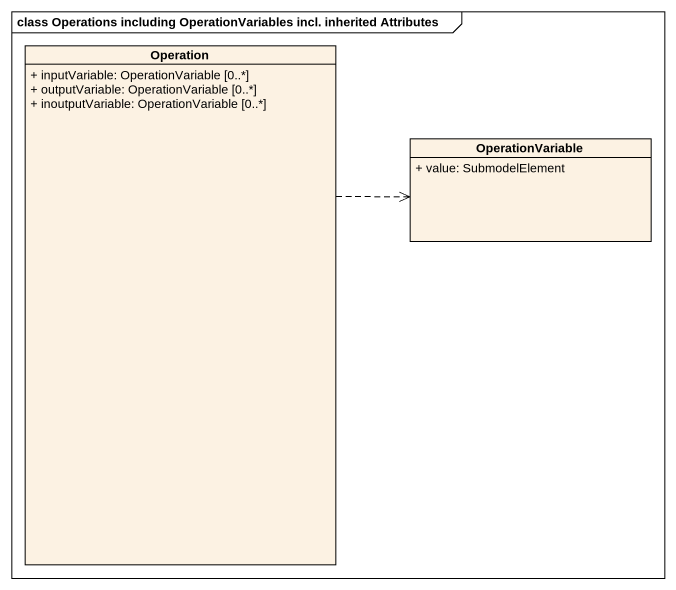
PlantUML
@startuml
mainframe class Operations including OperationVariables incl. inherited Attributes
hide circle
hide empty members
skinparam classAttributeIconSize 0
class Operation #FCF2E3 {
  + inputVariable: OperationVariable [0..*]
  + outputVariable: OperationVariable [0..*]
  + inoutputVariable: OperationVariable [0..*]
}
class OperationVariable {
  + value: SubmodelElement
}
Operation .right.> OperationVariable
@enduml
